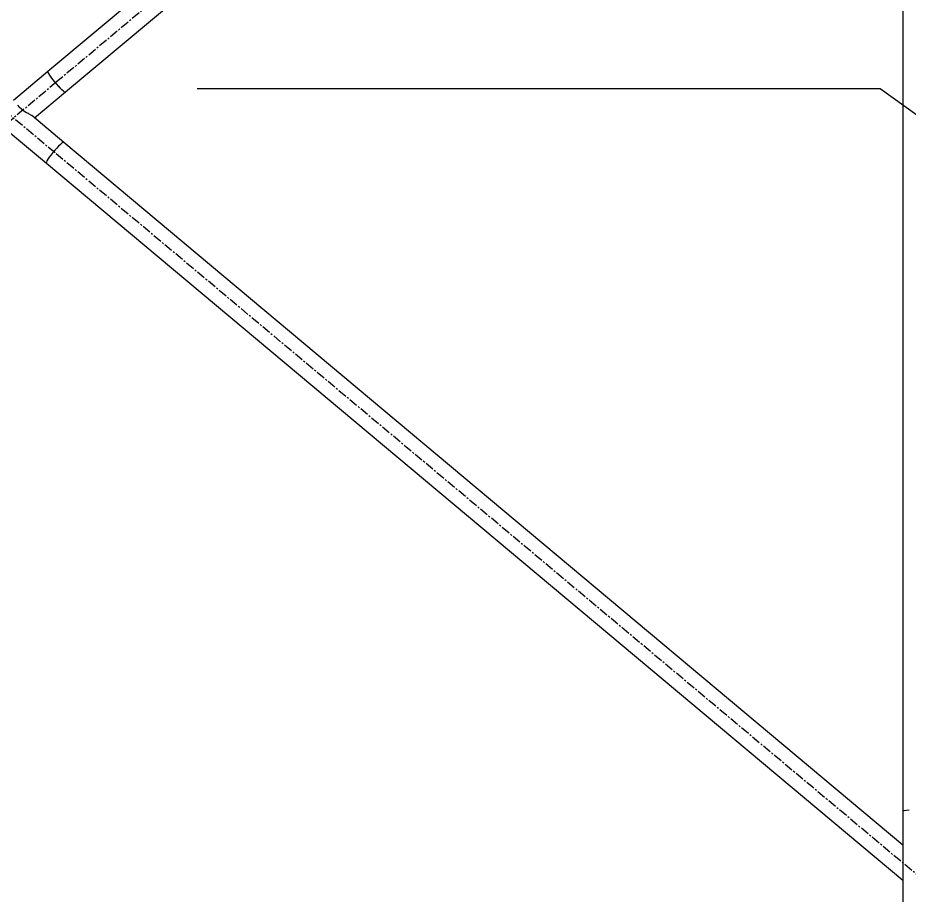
# Model space of a CAD drawing. Header units: millimetres. Extents: x 5143 to 30813, y 232 to 21408.
# Drawn here: x 10972 to 11770, y 10945 to 11730 of the extents above; entities that cross this region are included whole.
import ezdxf

# ---------------------------------------------------------------- set-up
doc = ezdxf.new("R2010")
doc.units = ezdxf.units.MM
doc.header["$LTSCALE"] = 0.25
doc.linetypes.add('CENTER', pattern=[50.8, 31.75, -6.35, 6.35, -6.35])
doc.linetypes.add('XKITLINE00', pattern=[0])
doc.styles.add('ROMANS', font='romans.shx')
doc.dimstyles.new('MD300', dxfattribs={"dimtxt": 2.5, "dimasz": 2.5, "dimexe": 1, "dimexo": 1, "dimgap": 0.5, "dimtad": 1, "dimdec": 1, "dimlfac": 50, "dimrnd": 0.5, "dimdsep": 46, "dimtxsty": 'ROMANS', "dimcen": 1, "dimclrd": 146, "dimclre": 146, "dimclrt": 30, "dimadec": 1, "dimazin": 2, "dimtfac": 1, "dimtdec": 1, "dimtmove": 0, "dimatfit": 1, "dimfxl": 1, "dimtolj": 1, "dimtzin": 0, "dimlwd": -1, "dimlwe": -1, "dimarcsym": 0})

msp = doc.modelspace()

# ---------------------------------------------------------------- linework, layer by layer
at = {"color": 8, "linetype": 'XKITLINE00'}
for p, q in [((11763.8, 12689.51), (11763.8, 11020.27)), ((11763.8, 12322.29), (10998.89, 11681.8)), ((11763.8, 12290.65), (11014.69, 11663.39)), ((10998.89, 11681.8), (10968.2, 11656.11)), ((10998.89, 11681.8), (10999.03, 11681.15)), ((10998.89, 11681.8), (10999.03, 11681.15)), ((10999.03, 11681.15), (10999.57, 11680.08)), ((10999.03, 11681.15), (10999.57, 11680.08)), ((10999.57, 11680.08), (11000.46, 11678.62)), ((10999.57, 11680.08), (11000.46, 11678.62)), ((11000.46, 11678.62), (11001.67, 11676.87)), ((11000.46, 11678.62), (11001.68, 11676.87)), ((11001.68, 11676.87), (11003.15, 11674.9)), ((11001.68, 11676.86), (11003.14, 11674.9)), ((11003.15, 11674.9), (11004.8, 11672.81)), ((11003.15, 11674.89), (11004.79, 11672.81)), ((11004.8, 11672.81), (11006.55, 11670.72)), ((11004.8, 11672.81), (11006.55, 11670.72)), ((11006.55, 11670.72), (11008.31, 11668.71)), ((11006.55, 11670.71), (11008.31, 11668.72)), ((11008.31, 11668.71), (11010, 11666.91)), ((11008.32, 11668.71), (11010, 11666.91)), ((11014.69, 11663.39), (10987.09, 11640.28)), ((11011.53, 11665.39), (11010, 11666.91)), ((11011.53, 11665.39), (11010, 11666.91)), ((11012.82, 11664.23), (11011.53, 11665.39)), ((11012.82, 11664.23), (11011.53, 11665.38)), ((11013.81, 11663.49), (11012.82, 11664.23)), ((11013.81, 11663.49), (11012.82, 11664.23)), ((11014.44, 11663.2), (11013.81, 11663.49)), ((11014.44, 11663.2), (11013.81, 11663.49)), ((11014.69, 11663.39), (11014.44, 11663.2)), ((11014.69, 11663.39), (11014.44, 11663.2)), ((11014.69, 11663.41), (11014.69, 11663.39)), ((11014.69, 11663.41), (11014.69, 11663.39)), ((10971.7, 11651.89), (10973.29, 11650.02)), ((10975.26, 11648.19), (10973.29, 11650.02)), ((10977.51, 11646.49), (10975.26, 11648.19)), ((10979.91, 11645.01), (10977.51, 11646.49)), ((10981.49, 11644.23), (10979.91, 11645.01)), ((10982.26, 11643.73), (10981.49, 11644.23)), ((10984.26, 11642.58), (10982.26, 11643.73)), ((10984.46, 11642.49), (10984.26, 11642.58)), ((11013.09, 11618.51), (10984.46, 11642.49)), ((10997.76, 11599.68), (10965.63, 11626.58)), ((11006.87, 11613.37), (11005.09, 11611.4)), ((11006.87, 11613.37), (11005.09, 11611.4)), ((11008.57, 11615.13), (11006.87, 11613.37)), ((11008.57, 11615.13), (11006.87, 11613.37)), ((11010.11, 11616.59), (11008.57, 11615.13)), ((11010.11, 11616.59), (11008.57, 11615.13)), ((11011.42, 11617.67), (11010.11, 11616.59)), ((11011.42, 11617.67), (11010.11, 11616.59)), ((11012.43, 11618.32), (11011.42, 11617.67)), ((11012.43, 11618.32), (11011.42, 11617.67)), ((11013.09, 11618.51), (11012.43, 11618.32)), ((11013.09, 11618.51), (11012.43, 11618.32)), ((11763.8, 10989.92), (11013.09, 11618.51)), ((11000.21, 11605.2), (10999.01, 11603.39)), ((11000.21, 11605.2), (10999.01, 11603.39)), ((11001.68, 11607.21), (11000.21, 11605.2)), ((11001.68, 11607.21), (11000.21, 11605.2)), ((11003.33, 11609.31), (11001.68, 11607.21)), ((11003.33, 11609.31), (11001.68, 11607.21)), ((11005.09, 11611.4), (11003.33, 11609.31)), ((11005.09, 11611.4), (11003.33, 11609.31)), ((10997.61, 11600.7), (10997.49, 11599.96)), ((10997.61, 11600.7), (10997.49, 11599.96)), ((10997.49, 11599.96), (10997.76, 11599.68)), ((10997.49, 11599.96), (10997.76, 11599.68)), ((10998.13, 11601.86), (10997.61, 11600.7)), ((10998.13, 11601.86), (10997.61, 11600.7)), ((11763.8, 10958.24), (10997.76, 11599.68)), ((10999.01, 11603.39), (10998.13, 11601.86)), ((10999.01, 11603.39), (10998.13, 11601.86)), ((11764.16, 11020.5), (11763.8, 11020.27)), ((11764.16, 11020.5), (11763.8, 11020.27)), ((11763.8, 11020.27), (11763.8, 10620.27)), ((11765.26, 11020.72), (11764.16, 11020.5)), ((11765.26, 11020.72), (11764.16, 11020.5)), ((11767.07, 11020.94), (11765.26, 11020.72)), ((11767.08, 11020.94), (11765.26, 11020.72)), ((11767.08, 11020.94), (11767.07, 11020.94)), ((11769.6, 11021.16), (11767.08, 11020.94)), ((11769.6, 11021.15), (11767.08, 11020.94))]:
    msp.add_line(p, q, dxfattribs=at)
at = {"color": 8, "linetype": 'CENTER'}
for p, q in [((11840, 12370.27), (11006.79, 11672.6)), ((11005.43, 11609.09), (10929.55, 11672.63)), ((11006.79, 11672.6), (10930.63, 11608.82)), ((11840, 10910.27), (11005.43, 11609.09))]:
    msp.add_line(p, q, dxfattribs=at)
at = {"color": 146}
msp.add_line((11743.74, 11666.29), (11132.58, 11666.29), dxfattribs=at)
at = {"color": 8, "linetype": 'XKITLINE00'}
for centre in [(11006.79, 11672.6), (11006.79, 11672.6), (11005.43, 11609.09), (11005.43, 11609.09)]:
    msp.add_circle(centre, 0.05, dxfattribs=at)

# ---------------------------------------------------------------- leaders
msp.add_leader([(12015.42, 11470.96), (11743.74, 11666.29)], dimstyle='MD300', override={"dimgap": 0.5, "dimtad": 0})

doc.saveas('drawing.dxf')
